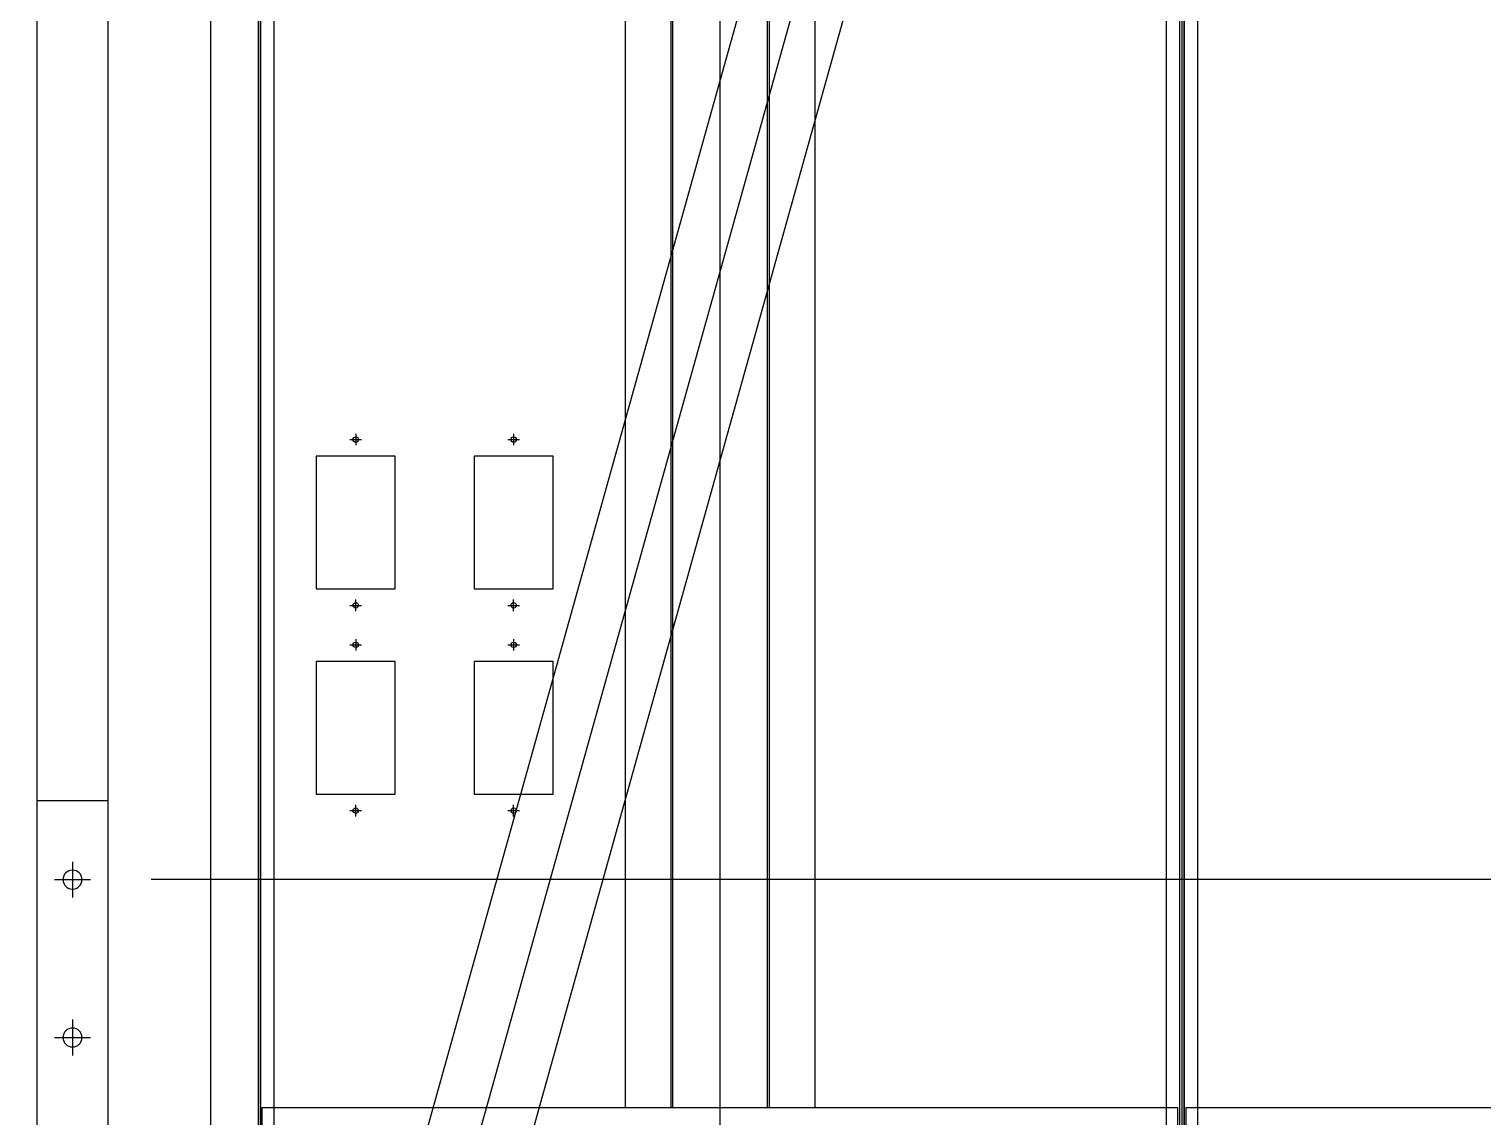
# Model space of a CAD drawing. Header units: millimetres. Extents: x 0 to 356400, y 0 to 68257.
# Drawn here: x 334516 to 335437, y 30738 to 31427 of the extents above; entities that cross this region are included whole.
import ezdxf
from ezdxf.lldxf.tags import DXFTag

# ---------------------------------------------------------------- set-up
doc = ezdxf.new("R2010")
doc.units = ezdxf.units.MM
doc.header["$LTSCALE"] = 75
doc.layers.add('1.중심선', color=1, linetype='CENTER')
doc.layers.add('8', color=8, linetype='Continuous')
doc.styles.get("Standard").update_dxf_attribs({"font": 'arial.ttf'})
tags = doc.linetypes.add('CENTER', pattern=[2, 1.25, -0.25, 0.25, -0.25]).pattern_tags.tags
tags[10:11] = [DXFTag(74, 4), DXFTag(75, 0), DXFTag(340, '0'), DXFTag(46, 1.0), DXFTag(50, 0.0), DXFTag(44, 0.0), DXFTag(45, 0.0)]
tags[8:9] = [DXFTag(74, 4), DXFTag(75, 0), DXFTag(340, '0'), DXFTag(46, 1.0), DXFTag(50, 0.0), DXFTag(44, 0.0), DXFTag(45, 0.0)]
tags[6:7] = [DXFTag(74, 4), DXFTag(75, 0), DXFTag(340, '0'), DXFTag(46, 1.0), DXFTag(50, 0.0), DXFTag(44, 0.0), DXFTag(45, 0.0)]
tags[4:5] = [DXFTag(74, 4), DXFTag(75, 0), DXFTag(340, '0'), DXFTag(46, 1.0), DXFTag(50, 0.0), DXFTag(44, 0.0), DXFTag(45, 0.0)]

# ---------------------------------------------------------------- blocks, each defined once
blk = doc.blocks.new('DOOR-1')
at = {"lineweight": 25}
blk.add_line((2854.2, -334.94), (2899.2, -334.94), dxfattribs=at)
at = {"color": 7}
blk.add_lwpolyline([(2964.2, 790.06), (2964.2, 1875.06), (2964.2, 1875.06), (2964.2, 1880.06), (2964.2, 1880.06), (2964.2, 1945.06), (3410.23, 1945.06), (3410.23, -734.94), (2789.2, -734.94), (2789.2, 3278.56)], dxfattribs=at)
blk.add_lwpolyline([(2854.2, 820.06), (2899.2, 820.06), (2899.2, -730.9), (2854.2, -730.9)], close=True, dxfattribs=at)
at = {"lineweight": 25}
for centre in [(2876.7, -384.94), (2876.7, -484.94)]:
    blk.add_circle(centre, 6, dxfattribs=at)
at = {"layer": '1.중심선', "lineweight": 25}
for p, q in [((2876.7, -373.58), (2876.7, -396.29)), ((2888.06, -384.94), (2865.35, -384.94)), ((2876.7, -473.58), (2876.7, -496.29)), ((2888.06, -484.94), (2865.35, -484.94))]:
    blk.add_line(p, q, dxfattribs=at)
blk = doc.blocks.new('G$CFADF2E56')
at = {"layer": '8'}
for p, q in [((290.33, 3225, 0), (290.33, 925, 0)), ((291.83, 3225, 0), (291.83, 925, 0)), ((291.83, 925, 0), (291.83, 3225, 0)), ((300.33, 3225, 0), (300.33, 925, 0)), ((582.83, 3225, 0), (582.83, 925, 0)), ((865.33, 3225, 0), (865.33, 925, 0)), ((873.83, 3225, 0), (873.83, 925, 0)), ((875.33, 3225, 0), (875.33, 925, 0)), ((875.33, 3225, 0), (875.33, 925, 0)), ((876.83, 3225, 0), (876.83, 925, 0)), ((876.83, 925, 0), (876.83, 3225, 0)), ((885.33, 3225, 0), (885.33, 925, 0)), ((1064.17, 3208.46, 0), (365.69, 708.33, 0)), ((522.83, 3195, 0), (522.83, 955.5, 0)), ((551.63, 3195, 0), (551.63, 955.5, 0)), ((552.83, 3195, 0), (552.83, 955.5, 0)), ((612.83, 3195, 0), (612.83, 955.5, 0)), ((614.03, 3195, 0), (614.03, 955.5, 0)), ((642.83, 3195, 0), (642.83, 955.5, 0)), ((1016.53, 3158.74, 0), (379.51, 878.56, 0)), ((442.11, 861.07, 0), (1079.14, 3141.26, 0)), ((352.19, 1382.33, 0), (352.19, 1375.07, 0)), ((452.19, 1382.33, 0), (452.19, 1375.07, 0)), ((348.55, 1378.7, 0), (355.82, 1378.7, 0)), ((448.55, 1378.7, 0), (455.82, 1378.7, 0)), ((327.19, 1368.2, 0), (327.19, 1284.2, 0)), ((377.19, 1368.2, 0), (327.19, 1368.2, 0)), ((377.19, 1284.2, 0), (377.19, 1368.2, 0)), ((427.19, 1368.2, 0), (427.19, 1284.2, 0)), ((477.19, 1368.2, 0), (427.19, 1368.2, 0)), ((477.19, 1284.2, 0), (477.19, 1368.2, 0)), ((327.19, 1284.2, 0), (377.19, 1284.2, 0)), ((427.19, 1284.2, 0), (477.19, 1284.2, 0)), ((348.55, 1273.7, 0), (355.82, 1273.7, 0)), ((352.19, 1270.07, 0), (352.19, 1277.33, 0)), ((448.55, 1273.7, 0), (455.82, 1273.7, 0)), ((452.19, 1270.07, 0), (452.19, 1277.33, 0)), ((352.19, 1252.33, 0), (352.19, 1245.07, 0)), ((452.19, 1252.33, 0), (452.19, 1245.07, 0)), ((348.55, 1248.7, 0), (355.82, 1248.7, 0)), ((448.55, 1248.7, 0), (455.82, 1248.7, 0)), ((377.19, 1238.2, 0), (327.19, 1238.2, 0)), ((327.19, 1238.2, 0), (327.19, 1154.2, 0)), ((377.19, 1154.2, 0), (377.19, 1238.2, 0)), ((427.19, 1238.2, 0), (427.19, 1154.2, 0)), ((477.19, 1238.2, 0), (427.19, 1238.2, 0)), ((477.19, 1154.2, 0), (477.19, 1238.2, 0)), ((327.19, 1154.2, 0), (377.19, 1154.2, 0)), ((427.19, 1154.2, 0), (477.19, 1154.2, 0)), ((348.55, 1143.7, 0), (355.82, 1143.7, 0)), ((352.19, 1140.07, 0), (352.19, 1147.33, 0)), ((448.55, 1143.7, 0), (455.82, 1143.7, 0)), ((452.19, 1140.07, 0), (452.19, 1147.33, 0)), ((2219.12, 1100, 0), (222.56, 1100, 0)), ((292.83, 955.5, 0), (292.83, 925.5, 0)), ((872.83, 955.5, 0), (292.83, 955.5, 0)), ((872.83, 925.5, 0), (872.83, 955.5, 0)), ((877.83, 955.5, 0), (877.83, 925.5, 0)), ((1457.83, 955.5, 0), (877.83, 955.5, 0))]:
    blk.add_line(p, q, dxfattribs=at)
for centre in [(352.19, 1378.7, 0), (452.19, 1378.7, 0), (352.19, 1273.7, 0), (452.19, 1273.7, 0), (352.19, 1248.7, 0), (452.19, 1248.7, 0), (352.19, 1143.7, 0), (452.19, 1143.7, 0)]:
    blk.add_circle(centre, 1.7, dxfattribs=at)
at = {"layer": '8', "text_generation_flag": 4, "flags": 1}
for tag, p, rotation in [('MATERIAL', (1084.5, 20321), 180), ('WEIGHT', (1084.5, 20320), 180), ('ENAME', (1084.5, 20323), 180), ('PRICE', (1084.5, 20319), 180), ('NAME', (1084.5, 20324), 180), ('SPEC', (1084.5, 20322), 180), ('REMARK', (1084.5, 20317), 180), ('MAKER', (1084.5, 20318), 180), ('USER1', (1084.5, 20316), 180), ('USER2', (1084.5, 20315), 180), ('USER3', (1084.5, 20314), 180), ('USER4', (1084.5, 20313), 180), ('USER5', (1084.5, 20312), 180), ('QTY', (1084.5, 20311), 180), ('NAME', (525.5, 20272), 270), ('ENAME', (526.5, 20272), 270), ('SPEC', (527.5, 20272), 270), ('MATERIAL', (528.5, 20272), 270), ('WEIGHT', (529.5, 20272), 270), ('PRICE', (530.5, 20272), 270), ('MAKER', (531.5, 20272), 270), ('REMARK', (532.5, 20272), 270), ('USER1', (533.5, 20272), 270), ('USER2', (534.5, 20272), 270), ('USER3', (535.5, 20272), 270), ('USER4', (536.5, 20272), 270), ('USER5', (537.5, 20272), 270), ('QTY', (538.5, 20272), 270), ('MATERIAL', (504.83, 20246), 180), ('ENAME', (504.83, 20248), 180), ('NAME', (504.83, 20249), 180), ('SPEC', (504.83, 20247), 180), ('REMARK', (504.83, 20242), 180), ('WEIGHT', (504.83, 20245), 180), ('MAKER', (504.83, 20243), 180), ('USER4', (504.83, 20238), 180), ('USER5', (504.83, 20237), 180), ('USER1', (504.83, 20241), 180), ('USER2', (504.83, 20240), 180), ('USER3', (504.83, 20239), 180), ('PRICE', (504.83, 20244), 180), ('QTY', (504.83, 20236), 180), ('MATERIAL', (1084.5, 19421), 180), ('REMARK', (1084.5, 19417), 180), ('WEIGHT', (1084.5, 19420), 180), ('ENAME', (1084.5, 19423), 180), ('MAKER', (1084.5, 19418), 180), ('PRICE', (1084.5, 19419), 180), ('NAME', (1084.5, 19424), 180), ('SPEC', (1084.5, 19422), 180), ('USER1', (1084.5, 19416), 180), ('USER2', (1084.5, 19415), 180), ('USER3', (1084.5, 19414), 180), ('USER4', (1084.5, 19413), 180), ('USER5', (1084.5, 19412), 180), ('QTY', (1084.5, 19411), 180), ('NAME', (525.5, 19372), 270), ('ENAME', (526.5, 19372), 270), ('SPEC', (527.5, 19372), 270), ('MATERIAL', (528.5, 19372), 270), ('WEIGHT', (529.5, 19372), 270), ('PRICE', (530.5, 19372), 270), ('MAKER', (531.5, 19372), 270), ('REMARK', (532.5, 19372), 270), ('USER1', (533.5, 19372), 270), ('USER2', (534.5, 19372), 270), ('USER3', (535.5, 19372), 270), ('USER4', (536.5, 19372), 270), ('USER5', (537.5, 19372), 270), ('QTY', (538.5, 19372), 270), ('MATERIAL', (504.83, 19346), 180), ('WEIGHT', (504.83, 19345), 180), ('ENAME', (504.83, 19348), 180), ('MAKER', (504.83, 19343), 180), ('PRICE', (504.83, 19344), 180), ('NAME', (504.83, 19349), 180), ('SPEC', (504.83, 19347), 180), ('REMARK', (504.83, 19342), 180), ('USER4', (504.83, 19338), 180), ('USER5', (504.83, 19337), 180), ('USER1', (504.83, 19341), 180), ('USER2', (504.83, 19340), 180), ('USER3', (504.83, 19339), 180), ('QTY', (504.83, 19336), 180), ('NAME', (1084.5, 18524), 180), ('MATERIAL', (1084.5, 18521), 180), ('REMARK', (1084.5, 18517), 180), ('WEIGHT', (1084.5, 18520), 180), ('ENAME', (1084.5, 18523), 180), ('MAKER', (1084.5, 18518), 180), ('USER1', (1084.5, 18516), 180), ('USER2', (1084.5, 18515), 180), ('PRICE', (1084.5, 18519), 180), ('SPEC', (1084.5, 18522), 180), ('USER3', (1084.5, 18514), 180), ('USER4', (1084.5, 18513), 180), ('USER5', (1084.5, 18512), 180), ('QTY', (1084.5, 18511), 180), ('NAME', (525.5, 18472), 270), ('ENAME', (526.5, 18472), 270), ('SPEC', (527.5, 18472), 270), ('MATERIAL', (528.5, 18472), 270), ('WEIGHT', (529.5, 18472), 270), ('PRICE', (530.5, 18472), 270), ('MAKER', (531.5, 18472), 270), ('REMARK', (532.5, 18472), 270), ('USER1', (533.5, 18472), 270), ('USER2', (534.5, 18472), 270), ('USER3', (535.5, 18472), 270), ('USER4', (536.5, 18472), 270), ('USER5', (537.5, 18472), 270), ('QTY', (538.5, 18472), 270), ('MATERIAL', (504.83, 18446), 180), ('REMARK', (504.83, 18442), 180), ('WEIGHT', (504.83, 18445), 180), ('ENAME', (504.83, 18448), 180), ('MAKER', (504.83, 18443), 180), ('USER1', (504.83, 18441), 180), ('PRICE', (504.83, 18444), 180), ('NAME', (504.83, 18449), 180), ('SPEC', (504.83, 18447), 180), ('USER4', (504.83, 18438), 180), ('USER5', (504.83, 18437), 180), ('USER2', (504.83, 18440), 180), ('USER3', (504.83, 18439), 180), ('QTY', (504.83, 18436), 180), ('ENAME', (1084.5, 17623), 180), ('NAME', (1084.5, 17624), 180), ('SPEC', (1084.5, 17622), 180), ('MATERIAL', (1084.5, 17621), 180), ('REMARK', (1084.5, 17617), 180), ('WEIGHT', (1084.5, 17620), 180), ('MAKER', (1084.5, 17618), 180), ('USER1', (1084.5, 17616), 180), ('USER2', (1084.5, 17615), 180), ('USER3', (1084.5, 17614), 180), ('USER4', (1084.5, 17613), 180), ('PRICE', (1084.5, 17619), 180), ('USER5', (1084.5, 17612), 180), ('QTY', (1084.5, 17611), 180), ('NAME', (525.5, 17572), 270), ('ENAME', (526.5, 17572), 270), ('SPEC', (527.5, 17572), 270), ('MATERIAL', (528.5, 17572), 270), ('WEIGHT', (529.5, 17572), 270), ('PRICE', (530.5, 17572), 270), ('MAKER', (531.5, 17572), 270), ('REMARK', (532.5, 17572), 270), ('USER1', (533.5, 17572), 270), ('USER2', (534.5, 17572), 270), ('USER3', (535.5, 17572), 270), ('USER4', (536.5, 17572), 270), ('USER5', (537.5, 17572), 270), ('QTY', (538.5, 17572), 270), ('ENAME', (504.83, 17548), 180), ('NAME', (504.83, 17549), 180), ('MATERIAL', (504.83, 17546), 180), ('REMARK', (504.83, 17542), 180), ('WEIGHT', (504.83, 17545), 180), ('MAKER', (504.83, 17543), 180), ('USER1', (504.83, 17541), 180), ('USER2', (504.83, 17540), 180), ('USER3', (504.83, 17539), 180), ('PRICE', (504.83, 17544), 180), ('SPEC', (504.83, 17547), 180), ('USER4', (504.83, 17538), 180), ('USER5', (504.83, 17537), 180), ('QTY', (504.83, 17536), 180), ('MATERIAL', (1084.5, 16721), 180), ('WEIGHT', (1084.5, 16720), 180), ('ENAME', (1084.5, 16723), 180), ('NAME', (1084.5, 16724), 180), ('SPEC', (1084.5, 16722), 180), ('REMARK', (1084.5, 16717), 180), ('MAKER', (1084.5, 16718), 180), ('USER1', (1084.5, 16716), 180), ('USER2', (1084.5, 16715), 180), ('USER3', (1084.5, 16714), 180), ('USER4', (1084.5, 16713), 180), ('USER5', (1084.5, 16712), 180), ('PRICE', (1084.5, 16719), 180), ('QTY', (1084.5, 16711), 180), ('NAME', (525.5, 16672), 270), ('ENAME', (526.5, 16672), 270), ('SPEC', (527.5, 16672), 270), ('MATERIAL', (528.5, 16672), 270), ('WEIGHT', (529.5, 16672), 270), ('PRICE', (530.5, 16672), 270), ('MAKER', (531.5, 16672), 270), ('REMARK', (532.5, 16672), 270), ('USER1', (533.5, 16672), 270), ('USER2', (534.5, 16672), 270), ('USER3', (535.5, 16672), 270), ('USER4', (536.5, 16672), 270), ('USER5', (537.5, 16672), 270), ('QTY', (538.5, 16672), 270), ('MATERIAL', (504.83, 16646), 180), ('ENAME', (504.83, 16648), 180), ('NAME', (504.83, 16649), 180), ('SPEC', (504.83, 16647), 180), ('REMARK', (504.83, 16642), 180), ('WEIGHT', (504.83, 16645), 180), ('MAKER', (504.83, 16643), 180), ('USER4', (504.83, 16638), 180), ('USER5', (504.83, 16637), 180), ('USER1', (504.83, 16641), 180), ('USER2', (504.83, 16640), 180), ('USER3', (504.83, 16639), 180), ('PRICE', (504.83, 16644), 180), ('QTY', (504.83, 16636), 180), ('MATERIAL', (1084.5, 15821), 180), ('REMARK', (1084.5, 15817), 180), ('WEIGHT', (1084.5, 15820), 180), ('ENAME', (1084.5, 15823), 180), ('MAKER', (1084.5, 15818), 180), ('PRICE', (1084.5, 15819), 180), ('NAME', (1084.5, 15824), 180), ('SPEC', (1084.5, 15822), 180), ('USER1', (1084.5, 15816), 180), ('USER2', (1084.5, 15815), 180), ('USER3', (1084.5, 15814), 180), ('USER4', (1084.5, 15813), 180), ('USER5', (1084.5, 15812), 180), ('QTY', (1084.5, 15811), 180), ('NAME', (525.5, 15772), 270), ('ENAME', (526.5, 15772), 270), ('SPEC', (527.5, 15772), 270), ('MATERIAL', (528.5, 15772), 270), ('WEIGHT', (529.5, 15772), 270), ('PRICE', (530.5, 15772), 270), ('MAKER', (531.5, 15772), 270), ('REMARK', (532.5, 15772), 270), ('USER1', (533.5, 15772), 270), ('USER2', (534.5, 15772), 270), ('USER3', (535.5, 15772), 270), ('USER4', (536.5, 15772), 270), ('USER5', (537.5, 15772), 270), ('QTY', (538.5, 15772), 270), ('MATERIAL', (504.83, 15746), 180), ('WEIGHT', (504.83, 15745), 180), ('ENAME', (504.83, 15748), 180), ('PRICE', (504.83, 15744), 180), ('NAME', (504.83, 15749), 180), ('SPEC', (504.83, 15747), 180), ('REMARK', (504.83, 15742), 180), ('MAKER', (504.83, 15743), 180), ('USER4', (504.83, 15738), 180), ('USER5', (504.83, 15737), 180), ('USER1', (504.83, 15741), 180), ('USER2', (504.83, 15740), 180), ('USER3', (504.83, 15739), 180), ('QTY', (504.83, 15736), 180), ('NAME', (1084.5, 14924), 180), ('MATERIAL', (1084.5, 14921), 180), ('REMARK', (1084.5, 14917), 180), ('WEIGHT', (1084.5, 14920), 180), ('ENAME', (1084.5, 14923), 180), ('MAKER', (1084.5, 14918), 180), ('USER1', (1084.5, 14916), 180), ('USER2', (1084.5, 14915), 180), ('PRICE', (1084.5, 14919), 180), ('SPEC', (1084.5, 14922), 180), ('USER3', (1084.5, 14914), 180), ('USER4', (1084.5, 14913), 180), ('USER5', (1084.5, 14912), 180), ('QTY', (1084.5, 14911), 180), ('NAME', (525.5, 14872), 270), ('ENAME', (526.5, 14872), 270), ('SPEC', (527.5, 14872), 270), ('MATERIAL', (528.5, 14872), 270), ('WEIGHT', (529.5, 14872), 270), ('PRICE', (530.5, 14872), 270), ('MAKER', (531.5, 14872), 270), ('REMARK', (532.5, 14872), 270), ('USER1', (533.5, 14872), 270), ('USER2', (534.5, 14872), 270), ('USER3', (535.5, 14872), 270), ('USER4', (536.5, 14872), 270), ('USER5', (537.5, 14872), 270), ('QTY', (538.5, 14872), 270), ('MATERIAL', (504.83, 14846), 180), ('REMARK', (504.83, 14842), 180), ('WEIGHT', (504.83, 14845), 180), ('ENAME', (504.83, 14848), 180), ('MAKER', (504.83, 14843), 180), ('USER1', (504.83, 14841), 180), ('PRICE', (504.83, 14844), 180), ('NAME', (504.83, 14849), 180), ('SPEC', (504.83, 14847), 180), ('USER4', (504.83, 14838), 180), ('USER5', (504.83, 14837), 180), ('USER2', (504.83, 14840), 180), ('USER3', (504.83, 14839), 180), ('QTY', (504.83, 14836), 180), ('ENAME', (1084.5, 14023), 180), ('NAME', (1084.5, 14024), 180), ('SPEC', (1084.5, 14022), 180), ('MATERIAL', (1084.5, 14021), 180), ('REMARK', (1084.5, 14017), 180), ('WEIGHT', (1084.5, 14020), 180), ('MAKER', (1084.5, 14018), 180), ('USER1', (1084.5, 14016), 180), ('USER2', (1084.5, 14015), 180), ('USER3', (1084.5, 14014), 180), ('USER4', (1084.5, 14013), 180), ('PRICE', (1084.5, 14019), 180), ('USER5', (1084.5, 14012), 180), ('QTY', (1084.5, 14011), 180), ('NAME', (525.5, 13972), 270), ('ENAME', (526.5, 13972), 270), ('SPEC', (527.5, 13972), 270), ('MATERIAL', (528.5, 13972), 270), ('WEIGHT', (529.5, 13972), 270), ('PRICE', (530.5, 13972), 270), ('MAKER', (531.5, 13972), 270), ('REMARK', (532.5, 13972), 270), ('USER1', (533.5, 13972), 270), ('USER2', (534.5, 13972), 270), ('USER3', (535.5, 13972), 270), ('USER4', (536.5, 13972), 270), ('USER5', (537.5, 13972), 270), ('QTY', (538.5, 13972), 270), ('ENAME', (504.83, 13948), 180), ('NAME', (504.83, 13949), 180), ('MATERIAL', (504.83, 13946), 180), ('REMARK', (504.83, 13942), 180), ('WEIGHT', (504.83, 13945), 180), ('MAKER', (504.83, 13943), 180), ('USER1', (504.83, 13941), 180), ('USER2', (504.83, 13940), 180), ('USER3', (504.83, 13939), 180), ('PRICE', (504.83, 13944), 180), ('SPEC', (504.83, 13947), 180), ('USER4', (504.83, 13938), 180), ('USER5', (504.83, 13937), 180), ('QTY', (504.83, 13936), 180), ('MATERIAL', (1084.5, 12321), 180), ('WEIGHT', (1084.5, 12320), 180), ('ENAME', (1084.5, 12323), 180), ('PRICE', (1084.5, 12319), 180), ('NAME', (1084.5, 12324), 180), ('SPEC', (1084.5, 12322), 180), ('REMARK', (1084.5, 12317), 180), ('MAKER', (1084.5, 12318), 180), ('USER1', (1084.5, 12316), 180), ('USER2', (1084.5, 12315), 180), ('USER3', (1084.5, 12314), 180), ('USER4', (1084.5, 12313), 180), ('USER5', (1084.5, 12312), 180), ('QTY', (1084.5, 12311), 180), ('NAME', (525.5, 12272), 270), ('ENAME', (526.5, 12272), 270), ('SPEC', (527.5, 12272), 270), ('MATERIAL', (528.5, 12272), 270), ('WEIGHT', (529.5, 12272), 270), ('PRICE', (530.5, 12272), 270), ('MAKER', (531.5, 12272), 270), ('REMARK', (532.5, 12272), 270), ('USER1', (533.5, 12272), 270), ('USER2', (534.5, 12272), 270), ('USER3', (535.5, 12272), 270), ('USER4', (536.5, 12272), 270), ('USER5', (537.5, 12272), 270), ('QTY', (538.5, 12272), 270), ('MATERIAL', (504.83, 12246), 180), ('WEIGHT', (504.83, 12245), 180), ('ENAME', (504.83, 12248), 180), ('NAME', (504.83, 12249), 180), ('SPEC', (504.83, 12247), 180), ('REMARK', (504.83, 12242), 180), ('MAKER', (504.83, 12243), 180), ('USER4', (504.83, 12238), 180), ('USER5', (504.83, 12237), 180), ('USER1', (504.83, 12241), 180), ('USER2', (504.83, 12240), 180), ('USER3', (504.83, 12239), 180), ('PRICE', (504.83, 12244), 180), ('QTY', (504.83, 12236), 180), ('MATERIAL', (1084.5, 10621), 180), ('REMARK', (1084.5, 10617), 180), ('WEIGHT', (1084.5, 10620), 180), ('ENAME', (1084.5, 10623), 180), ('MAKER', (1084.5, 10618), 180), ('USER1', (1084.5, 10616), 180), ('PRICE', (1084.5, 10619), 180), ('NAME', (1084.5, 10624), 180), ('SPEC', (1084.5, 10622), 180), ('USER2', (1084.5, 10615), 180), ('USER3', (1084.5, 10614), 180), ('USER4', (1084.5, 10613), 180), ('USER5', (1084.5, 10612), 180), ('QTY', (1084.5, 10611), 180), ('NAME', (525.5, 10572), 270), ('ENAME', (526.5, 10572), 270), ('SPEC', (527.5, 10572), 270), ('MATERIAL', (528.5, 10572), 270), ('WEIGHT', (529.5, 10572), 270), ('PRICE', (530.5, 10572), 270), ('MAKER', (531.5, 10572), 270), ('REMARK', (532.5, 10572), 270), ('USER1', (533.5, 10572), 270), ('USER2', (534.5, 10572), 270), ('USER3', (535.5, 10572), 270), ('USER4', (536.5, 10572), 270), ('USER5', (537.5, 10572), 270), ('QTY', (538.5, 10572), 270), ('MATERIAL', (504.83, 10546), 180), ('REMARK', (504.83, 10542), 180), ('WEIGHT', (504.83, 10545), 180), ('ENAME', (504.83, 10548), 180), ('MAKER', (504.83, 10543), 180), ('PRICE', (504.83, 10544), 180), ('NAME', (504.83, 10549), 180), ('SPEC', (504.83, 10547), 180), ('USER4', (504.83, 10538), 180), ('USER5', (504.83, 10537), 180), ('USER1', (504.83, 10541), 180), ('USER2', (504.83, 10540), 180), ('USER3', (504.83, 10539), 180), ('QTY', (504.83, 10536), 180), ('ENAME', (1084.5, 8923), 180), ('NAME', (1084.5, 8924), 180), ('SPEC', (1084.5, 8922), 180), ('MATERIAL', (1084.5, 8921), 180), ('REMARK', (1084.5, 8917), 180), ('WEIGHT', (1084.5, 8920), 180), ('MAKER', (1084.5, 8918), 180), ('USER1', (1084.5, 8916), 180), ('USER2', (1084.5, 8915), 180), ('USER3', (1084.5, 8914), 180), ('USER4', (1084.5, 8913), 180), ('USER5', (1084.5, 8912), 180), ('PRICE', (1084.5, 8919), 180), ('QTY', (1084.5, 8911), 180), ('NAME', (525.5, 8872), 270), ('ENAME', (526.5, 8872), 270), ('SPEC', (527.5, 8872), 270), ('MATERIAL', (528.5, 8872), 270), ('WEIGHT', (529.5, 8872), 270), ('PRICE', (530.5, 8872), 270), ('MAKER', (531.5, 8872), 270), ('REMARK', (532.5, 8872), 270), ('USER1', (533.5, 8872), 270), ('USER2', (534.5, 8872), 270), ('USER3', (535.5, 8872), 270), ('USER4', (536.5, 8872), 270), ('USER5', (537.5, 8872), 270), ('QTY', (538.5, 8872), 270), ('ENAME', (504.83, 8848), 180), ('NAME', (504.83, 8849), 180), ('MATERIAL', (504.83, 8846), 180), ('REMARK', (504.83, 8842), 180), ('WEIGHT', (504.83, 8845), 180), ('MAKER', (504.83, 8843), 180), ('USER1', (504.83, 8841), 180), ('USER2', (504.83, 8840), 180), ('USER3', (504.83, 8839), 180), ('PRICE', (504.83, 8844), 180), ('SPEC', (504.83, 8847), 180), ('USER4', (504.83, 8838), 180), ('USER5', (504.83, 8837), 180), ('QTY', (504.83, 8836), 180), ('MATERIAL', (1084.5, 7221), 180), ('WEIGHT', (1084.5, 7220), 180), ('ENAME', (1084.5, 7223), 180), ('MAKER', (1084.5, 7218), 180), ('PRICE', (1084.5, 7219), 180), ('NAME', (1084.5, 7224), 180), ('SPEC', (1084.5, 7222), 180), ('REMARK', (1084.5, 7217), 180), ('USER1', (1084.5, 7216), 180), ('USER2', (1084.5, 7215), 180), ('USER3', (1084.5, 7214), 180), ('USER4', (1084.5, 7213), 180), ('USER5', (1084.5, 7212), 180), ('QTY', (1084.5, 7211), 180), ('WEIGHT', (529.5, 7172), 270), ('NAME', (525.5, 7172), 270), ('ENAME', (526.5, 7172), 270), ('SPEC', (527.5, 7172), 270), ('MATERIAL', (528.5, 7172), 270), ('PRICE', (530.5, 7172), 270), ('MAKER', (531.5, 7172), 270), ('REMARK', (532.5, 7172), 270), ('USER1', (533.5, 7172), 270), ('USER2', (534.5, 7172), 270), ('USER3', (535.5, 7172), 270), ('USER4', (536.5, 7172), 270), ('USER5', (537.5, 7172), 270), ('QTY', (538.5, 7172), 270), ('MATERIAL', (504.83, 7146), 180), ('WEIGHT', (504.83, 7145), 180), ('ENAME', (504.83, 7148), 180), ('NAME', (504.83, 7149), 180), ('SPEC', (504.83, 7147), 180), ('REMARK', (504.83, 7142), 180), ('MAKER', (504.83, 7143), 180), ('USER4', (504.83, 7138), 180), ('USER5', (504.83, 7137), 180), ('USER1', (504.83, 7141), 180), ('USER2', (504.83, 7140), 180), ('USER3', (504.83, 7139), 180), ('PRICE', (504.83, 7144), 180), ('QTY', (504.83, 7136), 180), ('NAME', (1084.5, 5524), 180), ('MATERIAL', (1084.5, 5521), 180), ('REMARK', (1084.5, 5517), 180), ('WEIGHT', (1084.5, 5520), 180), ('ENAME', (1084.5, 5523), 180), ('MAKER', (1084.5, 5518), 180), ('USER1', (1084.5, 5516), 180), ('USER2', (1084.5, 5515), 180), ('PRICE', (1084.5, 5519), 180), ('SPEC', (1084.5, 5522), 180), ('USER3', (1084.5, 5514), 180), ('USER4', (1084.5, 5513), 180), ('USER5', (1084.5, 5512), 180), ('QTY', (1084.5, 5511), 180), ('NAME', (525.5, 5472), 270), ('ENAME', (526.5, 5472), 270), ('SPEC', (527.5, 5472), 270), ('MATERIAL', (528.5, 5472), 270), ('WEIGHT', (529.5, 5472), 270), ('PRICE', (530.5, 5472), 270), ('MAKER', (531.5, 5472), 270), ('REMARK', (532.5, 5472), 270), ('USER1', (533.5, 5472), 270), ('USER2', (534.5, 5472), 270), ('USER3', (535.5, 5472), 270), ('USER4', (536.5, 5472), 270), ('USER5', (537.5, 5472), 270), ('QTY', (538.5, 5472), 270), ('MATERIAL', (504.83, 5446), 180), ('REMARK', (504.83, 5442), 180), ('WEIGHT', (504.83, 5445), 180), ('ENAME', (504.83, 5448), 180), ('MAKER', (504.83, 5443), 180), ('USER1', (504.83, 5441), 180), ('PRICE', (504.83, 5444), 180), ('NAME', (504.83, 5449), 180), ('SPEC', (504.83, 5447), 180), ('USER4', (504.83, 5438), 180), ('USER5', (504.83, 5437), 180), ('USER2', (504.83, 5440), 180), ('USER3', (504.83, 5439), 180), ('QTY', (504.83, 5436), 180), ('MATERIAL', (1084.5, 3821), 180), ('ENAME', (1084.5, 3823), 180), ('NAME', (1084.5, 3824), 180), ('SPEC', (1084.5, 3822), 180), ('REMARK', (1084.5, 3817), 180), ('WEIGHT', (1084.5, 3820), 180), ('MAKER', (1084.5, 3818), 180), ('USER1', (1084.5, 3816), 180), ('USER2', (1084.5, 3815), 180), ('USER3', (1084.5, 3814), 180), ('USER4', (1084.5, 3813), 180), ('USER5', (1084.5, 3812), 180), ('PRICE', (1084.5, 3819), 180), ('QTY', (1084.5, 3811), 180), ('NAME', (525.5, 3772), 270), ('ENAME', (526.5, 3772), 270), ('SPEC', (527.5, 3772), 270), ('MATERIAL', (528.5, 3772), 270), ('WEIGHT', (529.5, 3772), 270), ('PRICE', (530.5, 3772), 270), ('MAKER', (531.5, 3772), 270), ('REMARK', (532.5, 3772), 270), ('USER1', (533.5, 3772), 270), ('USER2', (534.5, 3772), 270), ('USER3', (535.5, 3772), 270), ('USER4', (536.5, 3772), 270), ('USER5', (537.5, 3772), 270), ('QTY', (538.5, 3772), 270), ('ENAME', (504.83, 3748), 180), ('NAME', (504.83, 3749), 180), ('SPEC', (504.83, 3747), 180), ('MATERIAL', (504.83, 3746), 180), ('REMARK', (504.83, 3742), 180), ('WEIGHT', (504.83, 3745), 180), ('MAKER', (504.83, 3743), 180), ('USER4', (504.83, 3738), 180), ('USER1', (504.83, 3741), 180), ('USER2', (504.83, 3740), 180), ('USER3', (504.83, 3739), 180), ('PRICE', (504.83, 3744), 180), ('USER5', (504.83, 3737), 180), ('QTY', (504.83, 3736), 180), ('MATERIAL', (1084.5, 2121), 180), ('WEIGHT', (1084.5, 2120), 180), ('ENAME', (1084.5, 2123), 180), ('MAKER', (1084.5, 2118), 180), ('PRICE', (1084.5, 2119), 180), ('NAME', (1084.5, 2124), 180), ('SPEC', (1084.5, 2122), 180), ('REMARK', (1084.5, 2117), 180), ('USER1', (1084.5, 2116), 180), ('USER2', (1084.5, 2115), 180), ('USER3', (1084.5, 2114), 180), ('USER4', (1084.5, 2113), 180), ('USER5', (1084.5, 2112), 180), ('QTY', (1084.5, 2111), 180), ('NAME', (525.5, 2072), 270), ('ENAME', (526.5, 2072), 270), ('SPEC', (527.5, 2072), 270), ('MATERIAL', (528.5, 2072), 270), ('WEIGHT', (529.5, 2072), 270), ('PRICE', (530.5, 2072), 270), ('MAKER', (531.5, 2072), 270), ('REMARK', (532.5, 2072), 270), ('USER1', (533.5, 2072), 270), ('USER2', (534.5, 2072), 270), ('USER3', (535.5, 2072), 270), ('USER4', (536.5, 2072), 270), ('USER5', (537.5, 2072), 270), ('QTY', (538.5, 2072), 270), ('MATERIAL', (504.83, 2046), 180), ('WEIGHT', (504.83, 2045), 180), ('ENAME', (504.83, 2048), 180), ('PRICE', (504.83, 2044), 180), ('NAME', (504.83, 2049), 180), ('SPEC', (504.83, 2047), 180), ('REMARK', (504.83, 2042), 180), ('MAKER', (504.83, 2043), 180), ('USER4', (504.83, 2038), 180), ('USER5', (504.83, 2037), 180), ('USER1', (504.83, 2041), 180), ('USER2', (504.83, 2040), 180), ('USER3', (504.83, 2039), 180), ('QTY', (504.83, 2036), 180), ('NAME', (1084.5, 424), 180), ('MATERIAL', (1084.5, 421), 180), ('REMARK', (1084.5, 417), 180), ('WEIGHT', (1084.5, 420), 180), ('ENAME', (1084.5, 423), 180), ('MAKER', (1084.5, 418), 180), ('USER1', (1084.5, 416), 180), ('USER2', (1084.5, 415), 180), ('PRICE', (1084.5, 419), 180), ('SPEC', (1084.5, 422), 180), ('USER3', (1084.5, 414), 180), ('USER4', (1084.5, 413), 180), ('USER5', (1084.5, 412), 180), ('QTY', (1084.5, 411), 180), ('NAME', (525.5, 372), 270), ('ENAME', (526.5, 372), 270), ('SPEC', (527.5, 372), 270), ('MATERIAL', (528.5, 372), 270), ('WEIGHT', (529.5, 372), 270), ('PRICE', (530.5, 372), 270), ('MAKER', (531.5, 372), 270), ('REMARK', (532.5, 372), 270), ('USER1', (533.5, 372), 270), ('USER2', (534.5, 372), 270), ('USER3', (535.5, 372), 270), ('USER4', (536.5, 372), 270), ('USER5', (537.5, 372), 270), ('QTY', (538.5, 372), 270), ('MATERIAL', (504.83, 346), 180), ('REMARK', (504.83, 342), 180), ('WEIGHT', (504.83, 345), 180), ('ENAME', (504.83, 348), 180), ('MAKER', (504.83, 343), 180), ('USER1', (504.83, 341), 180), ('PRICE', (504.83, 344), 180), ('NAME', (504.83, 349), 180), ('SPEC', (504.83, 347), 180), ('USER4', (504.83, 338), 180), ('USER5', (504.83, 337), 180), ('USER2', (504.83, 340), 180), ('USER3', (504.83, 339), 180), ('QTY', (504.83, 336), 180)]:
    blk.add_attdef(tag, p, '', height=0.25, rotation=rotation, dxfattribs=at)
at = {"layer": '8', "flags": 1}
for tag, p in [('SPEC', (1830.83, 20247)), ('NAME', (1830.83, 20249)), ('ENAME', (1830.83, 20248)), ('MATERIAL', (1830.83, 20246)), ('WEIGHT', (1830.83, 20245)), ('QTY', (1830.83, 20236)), ('PRICE', (1830.83, 20244)), ('MAKER', (1830.83, 20243)), ('REMARK', (1830.83, 20242)), ('USER1', (1830.83, 20241)), ('USER2', (1830.83, 20240)), ('USER3', (1830.83, 20239)), ('USER4', (1830.83, 20238)), ('USER5', (1830.83, 20237)), ('WEIGHT', (1830.83, 19345)), ('SPEC', (1830.83, 19347)), ('NAME', (1830.83, 19349)), ('ENAME', (1830.83, 19348)), ('MATERIAL', (1830.83, 19346)), ('PRICE', (1830.83, 19344)), ('MAKER', (1830.83, 19343)), ('QTY', (1830.83, 19336)), ('REMARK', (1830.83, 19342)), ('USER1', (1830.83, 19341)), ('USER2', (1830.83, 19340)), ('USER3', (1830.83, 19339)), ('USER4', (1830.83, 19338)), ('USER5', (1830.83, 19337)), ('WEIGHT', (1830.83, 18445)), ('SPEC', (1830.83, 18447)), ('NAME', (1830.83, 18449)), ('ENAME', (1830.83, 18448)), ('MATERIAL', (1830.83, 18446)), ('PRICE', (1830.83, 18444)), ('MAKER', (1830.83, 18443)), ('REMARK', (1830.83, 18442)), ('USER1', (1830.83, 18441)), ('QTY', (1830.83, 18436)), ('USER2', (1830.83, 18440)), ('USER3', (1830.83, 18439)), ('USER4', (1830.83, 18438)), ('USER5', (1830.83, 18437)), ('NAME', (1830.83, 17549)), ('ENAME', (1830.83, 17548)), ('WEIGHT', (1830.83, 17545)), ('SPEC', (1830.83, 17547)), ('MATERIAL', (1830.83, 17546)), ('PRICE', (1830.83, 17544)), ('MAKER', (1830.83, 17543)), ('REMARK', (1830.83, 17542)), ('USER1', (1830.83, 17541)), ('USER2', (1830.83, 17540)), ('USER3', (1830.83, 17539)), ('QTY', (1830.83, 17536)), ('USER4', (1830.83, 17538)), ('USER5', (1830.83, 17537)), ('SPEC', (1830.83, 16647)), ('NAME', (1830.83, 16649)), ('ENAME', (1830.83, 16648)), ('MATERIAL', (1830.83, 16646)), ('WEIGHT', (1830.83, 16645)), ('PRICE', (1830.83, 16644)), ('MAKER', (1830.83, 16643)), ('REMARK', (1830.83, 16642)), ('USER1', (1830.83, 16641)), ('USER2', (1830.83, 16640)), ('USER3', (1830.83, 16639)), ('USER4', (1830.83, 16638)), ('USER5', (1830.83, 16637)), ('QTY', (1830.83, 16636)), ('WEIGHT', (1830.83, 15745)), ('SPEC', (1830.83, 15747)), ('NAME', (1830.83, 15749)), ('ENAME', (1830.83, 15748)), ('MATERIAL', (1830.83, 15746)), ('PRICE', (1830.83, 15744)), ('QTY', (1830.83, 15736)), ('MAKER', (1830.83, 15743)), ('REMARK', (1830.83, 15742)), ('USER1', (1830.83, 15741)), ('USER2', (1830.83, 15740)), ('USER3', (1830.83, 15739)), ('USER4', (1830.83, 15738)), ('USER5', (1830.83, 15737)), ('WEIGHT', (1830.83, 14845)), ('SPEC', (1830.83, 14847)), ('NAME', (1830.83, 14849)), ('ENAME', (1830.83, 14848)), ('MATERIAL', (1830.83, 14846)), ('PRICE', (1830.83, 14844)), ('MAKER', (1830.83, 14843)), ('REMARK', (1830.83, 14842)), ('USER1', (1830.83, 14841)), ('QTY', (1830.83, 14836)), ('USER2', (1830.83, 14840)), ('USER3', (1830.83, 14839)), ('USER4', (1830.83, 14838)), ('USER5', (1830.83, 14837)), ('NAME', (1830.83, 13949)), ('ENAME', (1830.83, 13948)), ('WEIGHT', (1830.83, 13945)), ('SPEC', (1830.83, 13947)), ('MATERIAL', (1830.83, 13946)), ('PRICE', (1830.83, 13944)), ('MAKER', (1830.83, 13943)), ('REMARK', (1830.83, 13942)), ('USER1', (1830.83, 13941)), ('USER2', (1830.83, 13940)), ('USER3', (1830.83, 13939)), ('QTY', (1830.83, 13936)), ('USER4', (1830.83, 13938)), ('USER5', (1830.83, 13937)), ('WEIGHT', (1830.83, 12245)), ('SPEC', (1830.83, 12247)), ('NAME', (1830.83, 12249)), ('ENAME', (1830.83, 12248)), ('MATERIAL', (1830.83, 12246)), ('QTY', (1830.83, 12236)), ('PRICE', (1830.83, 12244)), ('MAKER', (1830.83, 12243)), ('REMARK', (1830.83, 12242)), ('USER1', (1830.83, 12241)), ('USER2', (1830.83, 12240)), ('USER3', (1830.83, 12239)), ('USER4', (1830.83, 12238)), ('USER5', (1830.83, 12237)), ('WEIGHT', (1830.83, 10545)), ('SPEC', (1830.83, 10547)), ('NAME', (1830.83, 10549)), ('ENAME', (1830.83, 10548)), ('MATERIAL', (1830.83, 10546)), ('PRICE', (1830.83, 10544)), ('MAKER', (1830.83, 10543)), ('REMARK', (1830.83, 10542)), ('QTY', (1830.83, 10536)), ('USER1', (1830.83, 10541)), ('USER2', (1830.83, 10540)), ('USER3', (1830.83, 10539)), ('USER4', (1830.83, 10538)), ('USER5', (1830.83, 10537)), ('NAME', (1830.83, 8849)), ('ENAME', (1830.83, 8848)), ('WEIGHT', (1830.83, 8845)), ('SPEC', (1830.83, 8847)), ('MATERIAL', (1830.83, 8846)), ('PRICE', (1830.83, 8844)), ('MAKER', (1830.83, 8843)), ('REMARK', (1830.83, 8842)), ('USER1', (1830.83, 8841)), ('USER2', (1830.83, 8840)), ('USER3', (1830.83, 8839)), ('QTY', (1830.83, 8836)), ('USER4', (1830.83, 8838)), ('USER5', (1830.83, 8837)), ('WEIGHT', (1830.83, 7145)), ('SPEC', (1830.83, 7147)), ('NAME', (1830.83, 7149)), ('ENAME', (1830.83, 7148)), ('MATERIAL', (1830.83, 7146)), ('QTY', (1830.83, 7136)), ('PRICE', (1830.83, 7144)), ('MAKER', (1830.83, 7143)), ('REMARK', (1830.83, 7142)), ('USER1', (1830.83, 7141)), ('USER2', (1830.83, 7140)), ('USER3', (1830.83, 7139)), ('USER4', (1830.83, 7138)), ('USER5', (1830.83, 7137)), ('WEIGHT', (1830.83, 5445)), ('SPEC', (1830.83, 5447)), ('NAME', (1830.83, 5449)), ('ENAME', (1830.83, 5448)), ('MATERIAL', (1830.83, 5446)), ('PRICE', (1830.83, 5444)), ('MAKER', (1830.83, 5443)), ('REMARK', (1830.83, 5442)), ('USER1', (1830.83, 5441)), ('QTY', (1830.83, 5436)), ('USER2', (1830.83, 5440)), ('USER3', (1830.83, 5439)), ('USER4', (1830.83, 5438)), ('USER5', (1830.83, 5437)), ('SPEC', (1830.83, 3747)), ('NAME', (1830.83, 3749)), ('ENAME', (1830.83, 3748)), ('WEIGHT', (1830.83, 3745)), ('MATERIAL', (1830.83, 3746)), ('PRICE', (1830.83, 3744)), ('MAKER', (1830.83, 3743)), ('REMARK', (1830.83, 3742)), ('USER1', (1830.83, 3741)), ('USER2', (1830.83, 3740)), ('USER3', (1830.83, 3739)), ('USER4', (1830.83, 3738)), ('QTY', (1830.83, 3736)), ('USER5', (1830.83, 3737)), ('WEIGHT', (1830.83, 2045)), ('SPEC', (1830.83, 2047)), ('NAME', (1830.83, 2049)), ('ENAME', (1830.83, 2048)), ('MATERIAL', (1830.83, 2046)), ('PRICE', (1830.83, 2044)), ('QTY', (1830.83, 2036)), ('MAKER', (1830.83, 2043)), ('REMARK', (1830.83, 2042)), ('USER1', (1830.83, 2041)), ('USER2', (1830.83, 2040)), ('USER3', (1830.83, 2039)), ('USER4', (1830.83, 2038)), ('USER5', (1830.83, 2037)), ('WEIGHT', (1830.83, 345)), ('SPEC', (1830.83, 347)), ('NAME', (1830.83, 349)), ('ENAME', (1830.83, 348)), ('MATERIAL', (1830.83, 346)), ('PRICE', (1830.83, 344)), ('MAKER', (1830.83, 343)), ('REMARK', (1830.83, 342)), ('USER1', (1830.83, 341)), ('QTY', (1830.83, 336)), ('USER2', (1830.83, 340)), ('USER3', (1830.83, 339)), ('USER4', (1830.83, 338)), ('USER5', (1830.83, 337))]:
    blk.add_attdef(tag, p, '', height=0.25, dxfattribs=at)

msp = doc.modelspace()

# ---------------------------------------------------------------- block references
msp.add_blockref('G$CFADF2E56', (334370.93, 29788.64, 0))
at = {"lineweight": 25, "xscale": -1}
msp.add_blockref('DOOR-1', (337420.47, 31273.58, 0), dxfattribs=at)

doc.saveas('drawing.dxf')
